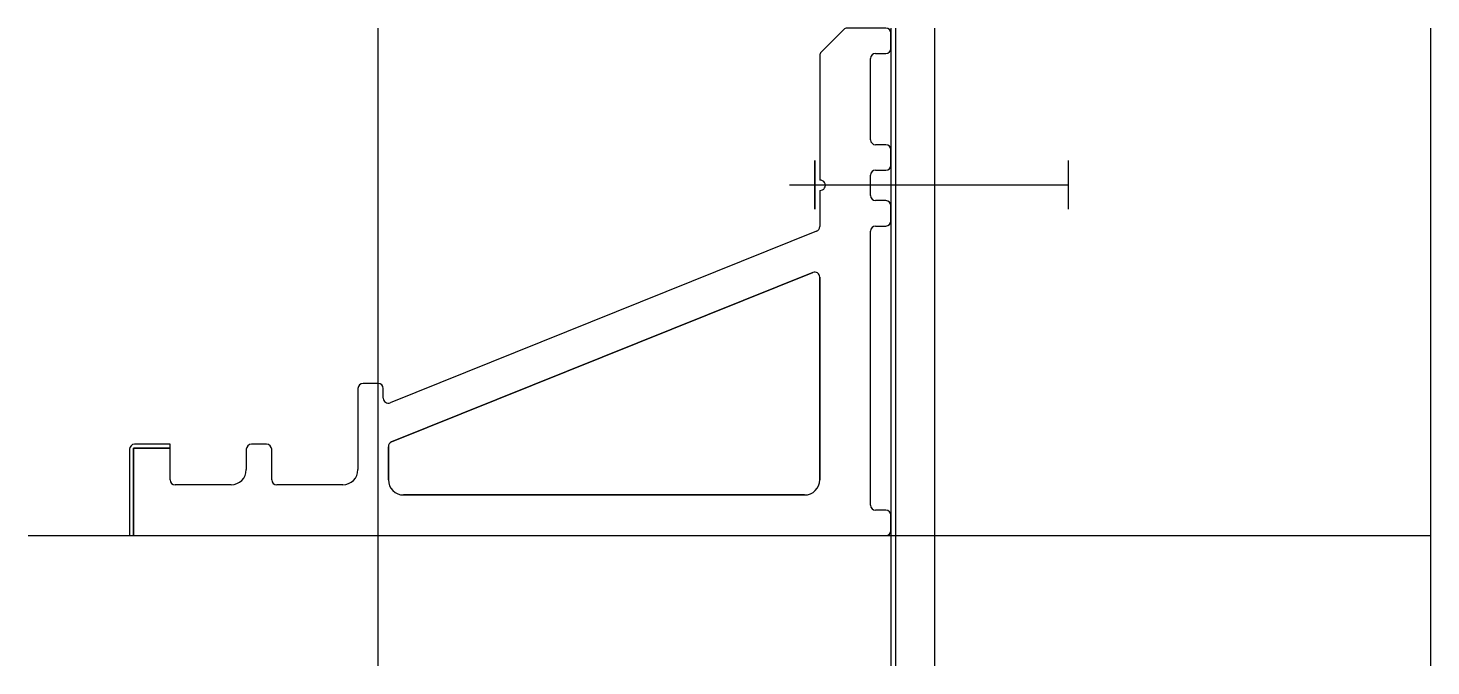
# Model space of a CAD drawing. Extents: x -171 to 105, y -26 to 100.
import ezdxf

# ---------------------------------------------------------------- set-up
doc = ezdxf.new("R2010")
doc.units = 0
doc.linetypes.add('DASHED', pattern=[12.7, 6.35, -6.35])
doc.layers.get('0').update_dxf_attribs({"linetype": 'CONTINUOUS'})

msp = doc.modelspace()

# ---------------------------------------------------------------- linework, layer by layer
at = {"linetype": 'CONTINUOUS'}
for p, q in [((-102, -25.68), (-102, 100)), ((-10.29, 99.71), (-14.71, 95.26)), ((-2, 100), (-9.58, 100)), ((-1, 100), (-1, -25.68)), ((0, -25.68), (0, 100)), ((7.7, -25.68), (7.7, 100)), ((105.42, -25.68), (105.42, 100)), ((-1, 96), (-1, 99)), ((-15, 94.56), (-15, 70.01)), ((-5, 78), (-5, 94)), ((-4, 95), (-2, 95)), ((-2, 77), (-4, 77)), ((-1, 73), (-1, 76)), ((-16, 64.33), (-16, 73.89)), ((-16, 73.89), (-16, 64.33)), ((-4, 72), (-2, 72)), ((34, 64.33), (34, 73.89)), ((-21, 69.11), (34, 69.11)), ((-5, 67), (-5, 71)), ((-15, 68.02), (-15, 60.89)), ((-2, 66), (-4, 66)), ((-1, 62), (-1, 65)), ((-4, 61), (-2, 61)), ((-15.63, 59.96), (-99.63, 26.16)), ((-5, 6), (-5, 60)), ((-99.37, 18.45), (-16.37, 51.84)), ((-16.37, 51.84), (-99.37, 18.45)), ((-15, 50.92), (-15, 11)), ((-15, 11), (-15, 50.92)), ((-106, 29), (-106, 13)), ((-102, 30), (-105, 30)), ((-101, 27.09), (-101, 29)), ((-151, 17), (-151, 0)), ((-143, 17.2), (-150.2, 17.2)), ((-150.2, 17.2), (-150.2, 0)), ((-150.2, 0), (-150.2, 17.2)), ((-150.2, 17.2), (-143, 17.2)), ((-143, 18), (-150, 18)), ((-143, 17.2), (-143, 18)), ((-143, 11), (-143, 17.2)), ((-128, 17), (-128, 13)), ((-124, 18), (-127, 18)), ((-123, 11), (-123, 17)), ((-100, 11), (-100, 17.52)), ((-100, 17.52), (-100, 11)), ((-131, 10), (-142, 10)), ((-109, 10), (-122, 10)), ((-18, 8), (-97, 8)), ((-97, 8), (-18, 8)), ((-2, 5), (-4, 5)), ((-1, 1), (-1, 4)), ((-171, 0), (105.42, 0)), ((-151, 0), (-150.2, 0)), ((-150.2, 0), (-2, 0))]:
    msp.add_line(p, q, dxfattribs=at)
at = {"linetype": 'DASHED'}
msp.add_line((-21, 69.11), (34, 69.11), dxfattribs=at)
at = {"linetype": 'CONTINUOUS'}
for centre, radius, start, end in [((-9.59, 99), 1, 89.6687, 134.7664), ((-2, 99), 1, 0, 90), ((-14, 94.56), 1, 135.2342, 179.7587), ((-4, 94), 1, 90, 180), ((-2, 96), 1, 270, 0), ((-4, 78), 1, 180, 270), ((-2, 76), 1, 0, 90), ((-4, 71), 1, 90, 180), ((-2, 73), 1, 270, 0), ((-14.9, 69.02), 1, 264.268, 95.732), ((-4, 67), 1, 180, 270), ((-2, 65), 1, 0, 90), ((-16, 60.89), 1, 291.7156, 0.0555), ((-4, 60), 1, 90, 180), ((-2, 62), 1, 270, 0), ((-16, 50.91), 1, 0.5166, 111.7181), ((-16, 50.91), 1, 0.5166, 111.7181), ((-105, 29), 1, 90, 180), ((-102, 29), 1, 0, 90), ((-100, 27.09), 1, 179.9445, 291.7156), ((-150, 17), 1, 90, 180), ((-127, 17), 1, 90, 180), ((-124, 17), 1, 0, 90), ((-99, 17.52), 1, 111.7156, 180.0555), ((-99, 17.52), 1, 111.7156, 180.0555), ((-131, 13), 3, 270, 0), ((-109, 13), 3, 270, 0), ((-142, 11), 1, 180, 270), ((-122, 11), 1, 180, 270), ((-97, 11), 3, 180, 270), ((-97, 11), 3, 180, 270), ((-18, 11), 3, 270, 0), ((-18, 11), 3, 270, 0), ((-4, 6), 1, 180, 270), ((-2, 4), 1, 0, 90), ((-2, 1), 1, 270, 0)]:
    msp.add_arc(centre, radius, start, end, dxfattribs=at)

doc.saveas('drawing.dxf')
